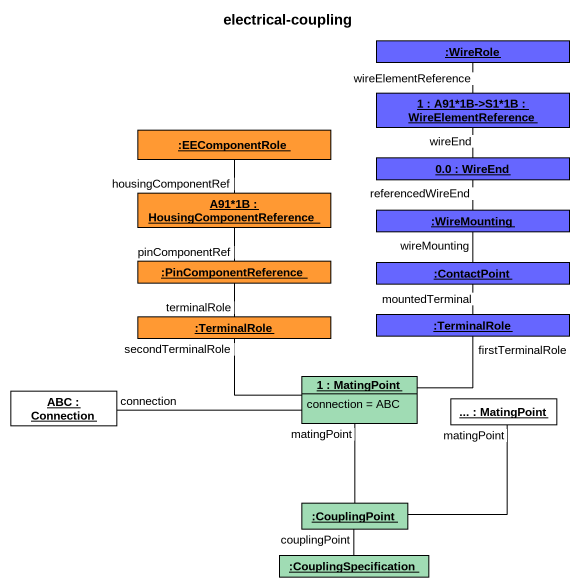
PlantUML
@startuml
title electrical-coupling
hide circle
hide empty members
object ":WireRole" as WireRole #6666FF
object "1 : A91*1B->S1*1B : WireElementReference" as o1_A91_1B_S1_1B #6666FF
object ":EEComponentRole" as EEComponentRole #FF9933
object "A91*1B : HousingComponentReference" as A91_1B #FF9933
object "0.0 : WireEnd" as o0_0 #6666FF
object ":WireMounting" as WireMounting #6666FF
object ":PinComponentReference" as PinComponentReference #FF9933
object ":ContactPoint" as ContactPoint #6666FF
object ":TerminalRole" as TerminalRole #FF9933
object ":TerminalRole" as TerminalRole_2 #6666FF
object "ABC : Connection" as ABC
object "1 : MatingPoint" as o1 #A0DCB4 {
  connection = ABC
}
object "... : MatingPoint" as object1
object ":CouplingPoint" as CouplingPoint #A0DCB4
object ":CouplingSpecification" as CouplingSpecification #A0DCB4
WireRole -- o1_A91_1B_S1_1B : wireElementReference
EEComponentRole -- A91_1B : housingComponentRef
A91_1B -- PinComponentReference : pinComponentRef
o0_0 -up- o1_A91_1B_S1_1B : wireEnd
WireMounting -up- o0_0 : referencedWireEnd
PinComponentReference -- TerminalRole : terminalRole
ContactPoint -up- WireMounting : wireMounting
ContactPoint -- TerminalRole_2 : mountedTerminal
o1 -left- TerminalRole : secondTerminalRole
o1 -up- TerminalRole_2 : firstTerminalRole
o1 -left- ABC : connection
object1 -- CouplingPoint : matingPoint
CouplingPoint -up- o1 : matingPoint
CouplingSpecification -up- CouplingPoint : couplingPoint
@enduml
